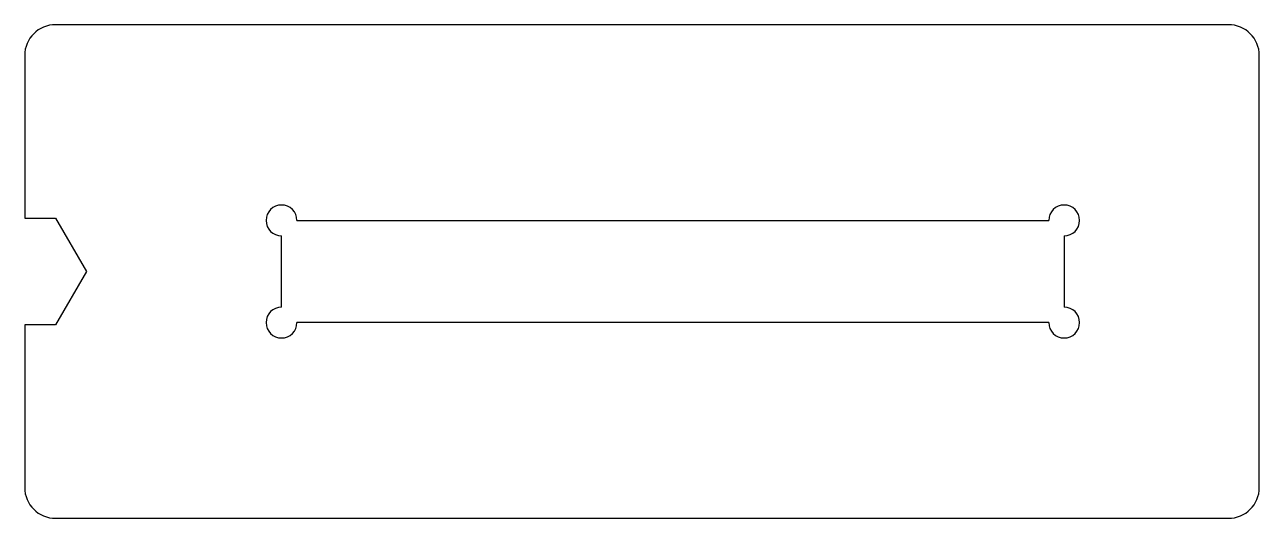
# Model space of a CAD drawing. Header units: inches. Extents: x 0 to 5, y 0 to 2.
import ezdxf

# ---------------------------------------------------------------- set-up
doc = ezdxf.new("R2010")
doc.units = ezdxf.units.IN
doc.header["$MEASUREMENT"] = 0
doc.layers.add('CUT', color=1, linetype='Continuous')

msp = doc.modelspace()

# ---------------------------------------------------------------- linework, layer by layer
at = {"layer": 'CUT'}
for p, q in [((4.875, 2), (0.125, 2)), ((0, 1.875), (0, 1.2165)), ((5, 0.125), (5, 1.875)), ((0, 1.2165), (0.125, 1.2165)), ((0.125, 1.2165), (0.25, 1)), ((1.1027, 1.2069), (4.1473, 1.2069)), ((1.0402, 0.8556), (1.0402, 1.1444)), ((4.2098, 1.1444), (4.2098, 0.8556)), ((0.25, 1), (0.125, 0.7835)), ((0.125, 0.7835), (0, 0.7835)), ((0, 0.7835), (0, 0.125)), ((4.1473, 0.7931), (1.1027, 0.7931)), ((0.125, 0), (4.875, 0))]:
    msp.add_line(p, q, dxfattribs=at)
for centre, radius, start, end in [((0.125, 1.875), 0.125, 90, 180), ((4.875, 1.875), 0.125, 0, 90), ((1.0402, 1.2069), 0.0625, 0, 270), ((4.2098, 1.2069), 0.0625, -90, 180), ((1.0402, 0.7931), 0.0625, 90, 360), ((4.2098, 0.7931), 0.0625, -180, 90), ((0.125, 0.125), 0.125, 180, 270), ((4.875, 0.125), 0.125, -90, 0)]:
    msp.add_arc(centre, radius, start, end, dxfattribs=at)

doc.saveas('drawing.dxf')
